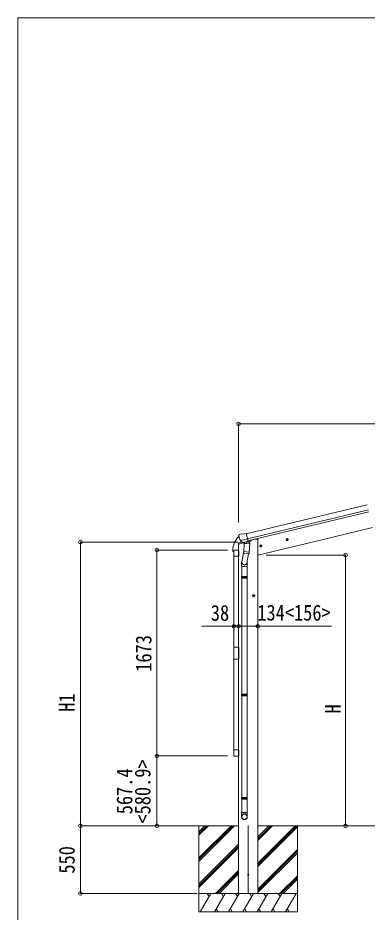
# Model space of a CAD drawing. Units: millimetres at full size, sheet at 1:30. Extents: x -8385 to 8479, y -5853 to 5787.
# Drawn here: x -8385 to -5546, y -1481 to 5787 of the extents above; entities that cross this region are included whole.
import ezdxf
from ezdxf.enums import TextEntityAlignment as Align

# ---------------------------------------------------------------- set-up
doc = ezdxf.new("R2010")
doc.units = ezdxf.units.MM
doc.header["$LTSCALE"] = 30
doc.header["$PDMODE"] = 32
doc.header["$PDSIZE"] = 30
for name, color, linetype, lineweight in [('0-0_0', 7, 'Continuous', 9), ('0-1_本体', 4, 'Continuous', 9), ('0-2_部品', 7, 'Continuous', 9), ('0-8_PARTS2', 2, 'Continuous', 9), ('0-A_寸法', 6, 'Continuous', 9), ('1-2_GLASS_SEAL', 7, 'Continuous', 9), ('1-A', 6, 'Continuous', 9), ('F-0_240', 7, 'Continuous', 9)]:
    doc.layers.add(name, color=color, linetype=linetype, lineweight=lineweight)
doc.styles.add('ＭＳ ゴシック', font='')
doc.styles.get('ＭＳ ゴシック').set_extended_font_data('MS Gothic')

msp = doc.modelspace()

# ---------------------------------------------------------------- linework, layer by layer
at = {"layer": '0-0_0'}
for p, q in [((-6590.47, -779.34), (-7092.14, -779.35)), ((-6912.92, -827.94), (-6864.32, -779.34)), ((-6912.92, -779.35), (-6912.92, -1479.35)), ((-6912.92, -1040.08), (-6652.19, -779.35)), ((-6912.92, -1054.22), (-6638.05, -779.35)), ((-6912.92, -1068.36), (-6623.91, -779.35)), ((-6912.92, -856.23), (-6836.04, -779.35)), ((-6912.92, -842.09), (-6850.18, -779.35)), ((-6434.47, -1082.12), (-6131.69, -779.35)), ((-6434.47, -1096.27), (-6117.55, -779.35)), ((-6434.47, -898.28), (-6315.54, -779.35)), ((-6434.47, -884.14), (-6329.68, -779.35)), ((-6434.47, -869.99), (-6343.83, -779.35)), ((-6434.47, -1110.41), (-6112.92, -788.86)), ((-6433.97, -779.35), (-1354.82, -779.35)), ((-6112.92, -779.35), (-6112.92, -1479.35)), ((-6912.92, -1252.21), (-6590.47, -929.76)), ((-6912.92, -1266.35), (-6590.47, -943.9)), ((-6912.92, -1280.49), (-6590.47, -958.04)), ((-6434.47, -1294.26), (-6112.92, -972.71)), ((-6434.47, -1308.4), (-6112.92, -986.85)), ((-6434.47, -1322.54), (-6112.92, -1000.99)), ((-6777.93, -1329.35), (-6590.47, -1141.89)), ((-6763.79, -1329.35), (-6590.47, -1156.03)), ((-6749.65, -1329.35), (-6590.47, -1170.17)), ((-6257.43, -1329.35), (-6112.92, -1184.84)), ((-6243.29, -1329.35), (-6112.92, -1198.98)), ((-6229.15, -1329.35), (-6112.92, -1213.12)), ((-6112.92, -1329.35), (-6912.92, -1329.35)), ((-6902.63, -1479.35), (-6816.03, -1329.35)), ((-6831.03, -1355.33), (-6846.03, -1329.35)), ((-6787.16, -1479.35), (-6700.56, -1329.35)), ((-6715.56, -1355.33), (-6730.56, -1329.35)), ((-6671.69, -1479.35), (-6585.09, -1329.35)), ((-6600.09, -1355.33), (-6615.09, -1329.35)), ((-6445.92, -1329.35), (-6579.92, -1329.35)), ((-6556.22, -1479.35), (-6469.62, -1329.35)), ((-6484.62, -1355.33), (-6499.62, -1329.35)), ((-6440.75, -1479.35), (-6354.15, -1329.35)), ((-6369.15, -1355.33), (-6384.15, -1329.35)), ((-6325.28, -1479.35), (-6238.68, -1329.35)), ((-6268.68, -1329.35), (-6253.68, -1355.33)), ((-6209.81, -1479.35), (-6123.21, -1329.35)), ((-6772.16, -1453.37), (-6757.17, -1479.35)), ((-6656.69, -1453.37), (-6641.69, -1479.35)), ((-6541.22, -1453.37), (-6526.22, -1479.35)), ((-6425.75, -1453.37), (-6410.76, -1479.35)), ((-6310.28, -1453.37), (-6295.29, -1479.35)), ((-6194.81, -1453.37), (-6179.82, -1479.35)), ((-6912.92, -1479.35), (-6112.92, -1479.35))]:
    msp.add_line(p, q, dxfattribs=at)
at = {"layer": '0-1_本体'}
for p, q in [((-5545.56, 1830.43), (-6528.8, 1594.38)), ((-5535.48, 1788.45), (-6518.72, 1552.4)), ((-5531.55, 1772.09), (-6514.8, 1536.06)), ((-5923.76, 1543.21), (-5500.97, 1644.71)), ((-6454.97, 1550.03), (-6488.25, 1542.04)), ((-6434.47, 1550.03), (-6454.47, 1550.03)), ((-6434.47, -1329.35), (-6434.47, 1550.03)), ((-6434.47, 1420.6), (-5923.76, 1543.21)), ((-6590.47, -1329.35), (-6590.47, 1510.89))]:
    msp.add_line(p, q, dxfattribs=at)
at = {"layer": '0-2_部品'}
for p, q in [((-6590.18, 1578.47), (-6589.9, 1577.32)), ((-6563.06, 1526.61), (-6590, 1520.14)), ((-6585.96, 1587.04), (-6589.82, 1580.75)), ((-6582.87, 1589.29), (-6569.68, 1592.46)), ((-6576.13, 1538.16), (-6518.62, 1551.97)), ((-6559.27, 1523.25), (-6575.65, 1537.74)), ((-6555.12, 1589.78), (-6568.38, 1592.48)), ((-6555.12, 1589.78), (-6529.19, 1596.01)), ((-6554.2, 1523.17), (-6517.49, 1531.98)), ((-6523.45, 1530.16), (-6524.47, 1515.55)), ((-6517.49, 1531.98), (-6515.97, 1532.35)), ((-6514.41, 1534.45), (-6513.47, 1534.39)), ((-6513.47, 1534.39), (-6500.15, 1519.07)), ((-6509.79, 1530.14), (-6491.58, 1534.51)), ((-6487.75, 1542.53), (-6487.75, 1539.37)), ((-6186.06, 1549.14), (-6205.5, 1544.47)), ((-6203.08, 1545.05), (-6200.95, 1552.25)), ((-6197.91, 1539.61), (-6203.08, 1545.05)), ((-6200.95, 1552.25), (-6193.65, 1554)), ((-6193.45, 1537.08), (-6198.12, 1556.53)), ((-6193.65, 1554), (-6188.48, 1548.56)), ((-6592.3, 1510.33), (-6549.49, 1520.61)), ((-6592.3, 1517.22), (-6592.3, 1510.33)), ((-6549.06, 1454.1), (-6563.59, 1366.23)), ((-6556.57, 1522.68), (-6549.05, 1524.49)), ((-6555.73, 1522.8), (-6554.2, 1523.17)), ((-6552.36, 1522.94), (-6552.41, 1522.2)), ((-6551.66, 1521.16), (-6525.84, 1514.72)), ((-6544.74, 1515.81), (-6549.41, 1448.98)), ((-6499.05, 1512.62), (-6544.74, 1515.81)), ((-6542.96, 1518.99), (-6543.19, 1515.7)), ((-6503.72, 1445.78), (-6499.05, 1512.62)), ((-6500.15, 1519.07), (-6500.6, 1512.73)), ((-6399.98, 1497.78), (-6419.43, 1493.11)), ((-6417, 1493.69), (-6414.87, 1500.89)), ((-6411.83, 1488.25), (-6417, 1493.69)), ((-6414.87, 1500.89), (-6407.57, 1502.64)), ((-6407.37, 1485.72), (-6412.04, 1505.17)), ((-6407.57, 1502.64), (-6402.4, 1497.2)), ((-6550.27, 1436.51), (-6549.4, 1448.98)), ((-6549.88, 1435.15), (-6549.88, 1435.15)), ((-6503.72, 1445.78), (-6549.41, 1448.98)), ((-6548.43, 1434.37), (-6506.73, 1431.46)), ((-6510.27, 1431.7), (-6522.89, 1356.91)), ((-6503.74, 1445.78), (-6504.63, 1433.09)), ((-6565.74, 1329.07), (-6565.74, 1363.42)), ((-6519.74, 1329.07), (-6565.74, 1329.07)), ((-6563.74, 1329.07), (-6563.74, 1246.41)), ((-6521.74, 1329.07), (-6521.74, 1246.41)), ((-6519.74, 1363.72), (-6519.74, 1329.07)), ((-6565.74, 1244.41), (-6564.74, 1246.41)), ((-6519.74, 1244.41), (-6565.74, 1244.41)), ((-6519.74, 1236.41), (-6565.74, 1236.41)), ((-6520.74, 1246.41), (-6564.74, 1246.41)), ((-6519.74, 1244.41), (-6520.74, 1246.41)), ((-6519.74, 1236.41), (-6520.74, 1234.41)), ((-6519.74, 1244.41), (-6519.74, 1236.41)), ((-6520.74, 1234.41), (-6564.74, 1234.41)), ((-6563.74, 1234.41), (-6563.74, 290.22)), ((-6521.74, 1234.41), (-6521.74, 290.22)), ((-6458.24, 1090.53), (-6478.24, 1090.53)), ((-6475.74, 1090.53), (-6471.99, 1097.03)), ((-6471.99, 1084.03), (-6475.74, 1090.53)), ((-6471.99, 1097.03), (-6464.48, 1097.03)), ((-6468.24, 1080.53), (-6468.24, 1100.53)), ((-6464.48, 1097.03), (-6460.73, 1090.53)), ((-6565.74, 288.22), (-6564.74, 290.22)), ((-6519.74, 288.22), (-6565.74, 288.22)), ((-6519.74, 280.22), (-6565.74, 280.22)), ((-6520.74, 290.22), (-6564.74, 290.22)), ((-6520.74, 278.22), (-6564.74, 278.22)), ((-6563.74, 278.22), (-6563.74, -549.96)), ((-6521.74, 278.22), (-6521.74, -549.96)), ((-6519.74, 288.22), (-6520.74, 290.22)), ((-6519.74, 280.22), (-6520.74, 278.22)), ((-6519.74, 288.22), (-6519.74, 280.22)), ((-6565.74, -551.96), (-6564.74, -549.96)), ((-6519.74, -551.96), (-6565.74, -551.96)), ((-6519.74, -559.96), (-6565.74, -559.96)), ((-6520.74, -549.96), (-6564.74, -549.96)), ((-6520.74, -561.96), (-6564.74, -561.96)), ((-6563.74, -561.96), (-6563.74, -671.96)), ((-6521.74, -561.96), (-6521.74, -671.96)), ((-6519.74, -551.96), (-6520.74, -549.96)), ((-6519.74, -559.96), (-6520.74, -561.96)), ((-6519.74, -551.96), (-6519.74, -559.96)), ((-6565.74, -706.11), (-6565.74, -671.96)), ((-6519.74, -671.96), (-6565.74, -671.96)), ((-6519.74, -706.11), (-6519.74, -671.96))]:
    msp.add_line(p, q, dxfattribs=at)
for points in [[(-6576.4, 1538.74), (-6575.81, 1537.9), (-6575.65, 1537.74)], [(-6523.76, 1530.56), (-6524, 1530.41), (-6548.77, 1524.46), (-6549.05, 1524.49)], [(-6523.76, 1530.56), (-6514.04, 1532.89), (-6529.19, 1596.01)], [(-6188.48, 1548.56), (-6190.61, 1541.36), (-6197.91, 1539.61)], [(-6402.4, 1497.2), (-6404.54, 1490), (-6411.83, 1488.25)], [(-6565.74, 1244.41), (-6565.74, 1236.41), (-6564.74, 1234.41)], [(-6460.73, 1090.53), (-6464.48, 1084.03), (-6471.99, 1084.03)], [(-6565.74, 288.22), (-6565.74, 280.22), (-6564.74, 278.22)], [(-6565.74, -551.96), (-6565.74, -559.96), (-6564.74, -561.96)]]:
    msp.add_lwpolyline(points, dxfattribs=at)
for centre, radius in [((-6195.78, 1546.8), 8.5), ((-6195.78, 1546.8), 7.7), ((-6195.78, 1546.8), 6.5), ((-6409.7, 1495.45), 8.5), ((-6409.7, 1495.45), 7.7), ((-6409.7, 1495.45), 6.5), ((-6468.24, 1090.53), 8.5), ((-6468.24, 1090.53), 7.7), ((-6468.24, 1090.53), 6.5)]:
    msp.add_circle(centre, radius, dxfattribs=at)
at = {"layer": '0-2_部品', "color": 4}
msp.add_circle((-6511.97, -1179.35), 4.5, dxfattribs=at)
at = {"layer": '0-2_部品'}
for centre, radius, start, end in [((-6393.1, 1624.57), 202.4, 193.5, 205.09125), ((-6581.7, 1584.43), 5, 103.5, 148.5), ((-6568.98, 1589.54), 3, 78.5, 103.5), ((-6522.85, 1530.07), 0.604, 100.59842, 172.20595), ((-6516.08, 1532.83), 0.5, 283.5, 318.76246), ((-6492.75, 1539.37), 5, 283.5, 0), ((-6589.3, 1517.22), 3, 103.5, 180), ((-6555.85, 1523.29), 0.5, 248.23754, 283.5), ((-6552.86, 1522.98), 0.5, 356, 103.5), ((-6551.42, 1522.13), 1, 176, 256), ((-6525.49, 1515.69), 1.03, 250.03897, 351.96569), ((-6548.33, 1436.34), 1.95, 175.04017, 217.47766), ((-6548.29, 1436.37), 2, 217.40962, 266), ((-6506.59, 1433.45), 2, 266, 349.46843), ((-6535.74, 1363.42), 30, 177.45142, 180)]:
    msp.add_arc(centre, radius, start, end, dxfattribs=at)
for centre, major_axis, ratio, start_param, end_param in [((-6587.26, 1579.18), (-1.57, -2.57), 0.99628, 4.712389, 5.4996506), ((-6557.29, 1525.51), (-0.73, -2.92), 0.997631, 5.8041905, 6.6006116), ((-6557.23, 1525.73), (2.63, 3.16), 0.650902, 4.0958226, 4.1686332), ((-6557.26, 1525.61), (-0.73, -2.92), 0.997631, 0.3902369, 0.4789948), ((-6542.74, 1363.72), (23, 0), 0.996195, 2.5560258, 6.5663028), ((-6542.74, 1363.72), (21, 0), 0.996195, 2.9349147, 5.9512394), ((-6542.74, -704.36), (-23, 0), 0.996195, 3.1415927, 6.2831853), ((-6542.74, -706.11), (-23, 0), 0.996195, 3.1415927, 6.2831853), ((-6542.74, -706.11), (0, -23.43), 0.981806, 4.712389, 7.8539816)]:
    msp.add_ellipse(centre, major_axis=major_axis, ratio=ratio, start_param=start_param, end_param=end_param, dxfattribs=at)
msp.add_ellipse((-6542.74, -706.11), major_axis=(21, 0), ratio=0.996195, dxfattribs=at)
at = {"layer": '0-8_PARTS2'}
msp.add_line((-6511.97, -776.85), (-6511.97, -1331.85), dxfattribs=at)
at = {"layer": '0-A_寸法'}
for p, q in [((-6590.47, 2487.55), (-6590.47, 1685.22)), ((-6590.47, 2487.55), (-1198.45, 2487.55)), ((-7876.75, 1526.86), (-6597.92, 1526.86)), ((-7876.75, -779.35), (-7876.75, 1526.86)), ((-7254.32, 1461.01), (-7254.32, -211.99)), ((-5720.74, 1420.63), (-6365.86, 1420.63)), ((-5720.74, -779.35), (-5720.74, 1420.63)), ((-6434.47, 841.9), (-6590.47, 841.9)), ((-6434.47, 841.9), (-5834.47, 841.9)), ((-7876.75, -779.35), (-6927.73, -779.35)), ((-7876.75, -779.35), (-6930.48, -779.35)), ((-7876.75, -779.35), (-7876.75, -1329.35)), ((-7243.05, -779.35), (-6930.48, -779.35)), ((-7876.75, -1329.35), (-6928.76, -1329.35))]:
    msp.add_line(p, q, dxfattribs=at)
for p in [(-6590.47, 2487.55), (-7876.75, 1526.86), (-5720.74, 1420.63), (-6590.47, 841.9), (-6434.47, 841.9), (-7876.75, -779.35), (-5720.74, -779.35), (-7876.75, -1329.35)]:
    msp.add_point(p, dxfattribs=at)
at = {"layer": '1-2_GLASS_SEAL'}
for p, q in [((-6636.98, 1461.1), (-6636.98, 1449.35)), ((-6629.71, 1456.11), (-6629.71, 1449.35)), ((-6629.48, 1412.62), (-6629.48, 1456.32)), ((-6623.98, 1461.82), (-6594.98, 1461.82)), ((-6623.71, 1462.11), (-6590.47, 1462.11)), ((-6589.48, 1456.32), (-6589.48, 1412.62)), ((-6636.48, 1448.85), (-6630.21, 1448.85)), ((-6589.48, 1412.62), (-6629.48, 1412.62)), ((-6629.48, -163.39), (-6629.48, -207.09)), ((-6589.48, -163.39), (-6629.48, -163.39)), ((-6623.98, -212.59), (-6594.98, -212.59)), ((-6589.48, -207.09), (-6589.48, -163.39))]:
    msp.add_line(p, q, dxfattribs=at)
at = {"layer": '1-2_GLASS_SEAL', "color": 4}
for p, q in [((-6628.48, 1412.62), (-6628.48, 673.61)), ((-6590.47, 1412.62), (-6590.47, 673.61)), ((-6628.48, 575.61), (-6628.48, -163.39)), ((-6590.47, -163.39), (-6590.47, 575.61))]:
    msp.add_line(p, q, dxfattribs=at)
at = {"layer": '1-2_GLASS_SEAL'}
msp.add_lwpolyline([(-6629.47, 673.61), (-6589.47, 673.61), (-6589.47, 575.61), (-6629.47, 575.61)], close=True, dxfattribs=at)
for centre, radius, start, end in [((-6484.72, 1461.1), 152.26, 135.14293, 180), ((-6588.23, 1563.13), 6.95, 95.39711, 129.45641), ((-6623.71, 1456.11), 6, 90, 180), ((-6623.98, 1456.32), 5.5, 90, 180), ((-6594.98, 1456.32), 5.5, 0, 90), ((-6636.48, 1449.35), 0.5, 180, 270), ((-6630.21, 1449.35), 0.5, 270, 0), ((-6623.98, -207.09), 5.5, 180, 270), ((-6594.98, -207.09), 5.5, 270, 0)]:
    msp.add_arc(centre, radius, start, end, dxfattribs=at)
at = {"layer": '1-A'}
for p, q in [((-7254.32, 1461.01), (-6680.79, 1461.01)), ((-6590.55, 841.9), (-6890.55, 841.9)), ((-6590.55, 841.9), (-6628.58, 841.9)), ((-7254.32, -211.99), (-6680.79, -211.99)), ((-7254.32, -779.35), (-7254.32, -211.99)), ((-7254.32, -779.35), (-6680.79, -779.35))]:
    msp.add_line(p, q, dxfattribs=at)
for p in [(-7254.32, 1461.01), (-6628.58, 841.9), (-6590.55, 841.9), (-7254.32, -211.99), (-7254.32, -779.35)]:
    msp.add_point(p, dxfattribs=at)
at = {"layer": 'F-0_240', "color": 5}
for q in [(-8385.45, -5852.66), (8054.55, 5787.34)]:
    msp.add_line((-8385.45, 5787.34), q, dxfattribs=at)

# ---------------------------------------------------------------- texts
at = {"layer": '0-A_寸法', "color": 7, "style": 'ＭＳ ゴシック', "width": 0.85}
msp.add_text('134<156>', height=129, dxfattribs=at).set_placement((-6438.47, 849.9), align=Align.BOTTOM_LEFT)
for s, p in [('H1', (-7884.75, 147.75)), ('H', (-5720.74, 132.64)), ('550', (-7884.75, -1168.35))]:
    msp.add_text(s, height=129, rotation=90, dxfattribs=at).set_placement(p, align=Align.BOTTOM_LEFT)
at = {"layer": '1-A', "color": 7, "style": 'ＭＳ ゴシック', "width": 0.85}
msp.add_text('38', height=129, dxfattribs=at).set_placement((-6816.55, 847.9), align=Align.BOTTOM_LEFT)
for s, p in [('1673', (-7260.32, 472.51)), ('<580.9>', (-7268.2, -761.67)), ('567.4', (-7415.78, -685.67))]:
    msp.add_text(s, height=129, rotation=90, dxfattribs=at).set_placement(p, align=Align.BOTTOM_LEFT)

doc.saveas('drawing.dxf')
